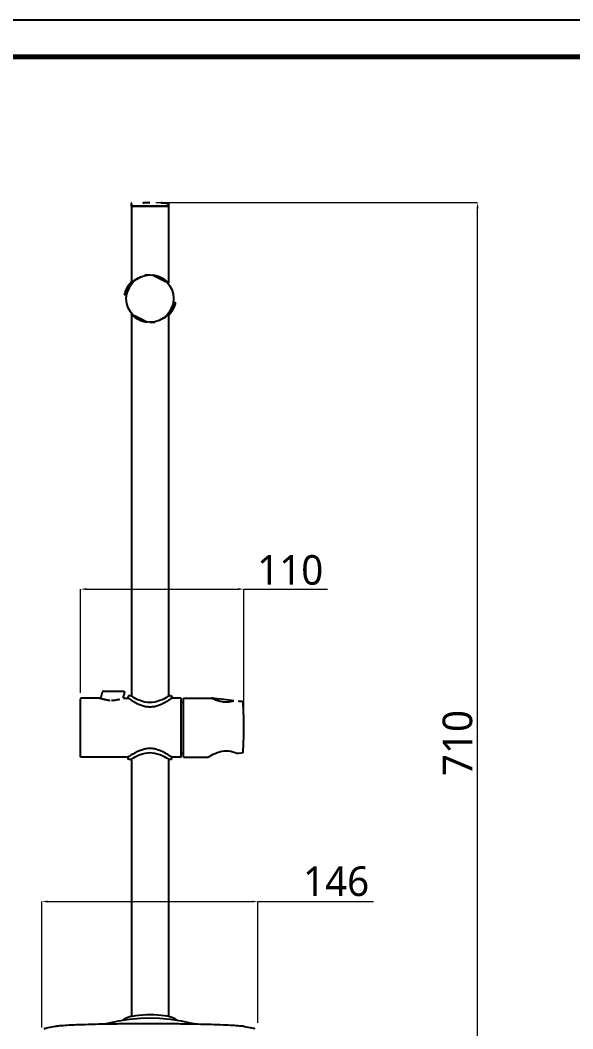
# Model space of a CAD drawing. Extents: x 16296675564 to 16296677022, y -37409617810 to -37409616742.
# Drawn here: x 16296676275 to 16296676649, y -37409617423 to -37409616742 of the extents above; entities that cross this region are included whole.
import ezdxf

# ---------------------------------------------------------------- set-up
doc = ezdxf.new("R2010")
doc.units = 0
doc.header["$LTSCALE"] = 10
doc.header["$MEASUREMENT"] = 0
doc.header["$PDMODE"] = 3
doc.header["$PDSIZE"] = -10
doc.layers.get('0').update_dxf_attribs({"linetype": 'CONTINUOUS'})
doc.layers.get('DEFPOINTS').update_dxf_attribs({"linetype": 'CONTINUOUS'})
for name, color, linetype in [('4100-BRACER_DXF_CONTINUOUS_LINE', 7, 'CONTINUOUS'), ('M50020-001_DXF_CONTINUOUS_LINE', 7, 'CONTINUOUS'), ('M50020-001_DXF_DIMENSION', 7, 'CONTINUOUS'), ('M50020-004_DXF_CONTINUOUS_LINE', 7, 'CONTINUOUS'), ('M50040-002_DXF_CONTINUOUS_LINE', 7, 'CONTINUOUS'), ('M50040-011_DXF_DIMENSION', 7, 'CONTINUOUS'), ('M50200-004_DXF_CONTINUOUS_LINE', 7, 'CONTINUOUS'), ('M50200-006_DXF_CONTINUOUS_LINE', 7, 'CONTINUOUS'), ('M51000-012_DXF_CONTINUOUS_LINE', 7, 'CONTINUOUS'), ('P4100-B-01_DXF_CONTINUOUS_LINE', 7, 'CONTINUOUS'), ('P4100-B-02_DXF_CONTINUOUS_LINE', 7, 'CONTINUOUS'), ('P4100-B-03_DXF_CONTINUOUS_LINE', 7, 'CONTINUOUS'), ('P4100-B-04_DXF_CONTINUOUS_LINE', 7, 'CONTINUOUS')]:
    doc.layers.add(name, color=color, linetype=linetype)
doc.styles.add('Daelim Dimension', font='')
doc.styles.get('Daelim Dimension').set_extended_font_data('NanumGothic')
doc.dimstyles.new('DEFAULT', dxfattribs={"dimscale": 2, "dimtxt": 2, "dimasz": 2, "dimexe": 0, "dimexo": 2, "dimgap": 1, "dimtad": 1, "dimdec": 1, "dimzin": 9, "dimdsep": 46, "dimtxsty": 'Daelim Dimension', "dimcen": 0.5, "dimclrd": 252, "dimclre": 252, "dimclrt": 3, "dimadec": 1, "dimazin": 0, "dimtfac": 1, "dimtdec": 1, "dimtix": 1, "dimtmove": 0, "dimatfit": 3, "dimfxl": 1, "dimtolj": 1, "dimtzin": 1, "dimlwd": 9, "dimlwe": 9, "dimarcsym": 0})

# ---------------------------------------------------------------- blocks, each defined once
blk = doc.blocks.new('*D1')
at = {"layer": 'DEFPOINTS', "color": 0, "linetype": 'Continuous', "transparency": 16777216}
for p in [(16296676289.698999, -37409617337.433563), (16296676435.751511, -37409617423.464073), (16296676289.698999, -37409617426.618187)]:
    blk.add_point(p, dxfattribs=at)
at = {"layer": 'M50040-011_DXF_DIMENSION', "color": 5, "linetype": 'Continuous', "lineweight": 9, "transparency": 16777216}
for p, q in [((16296676289.698999, -37409617422.618187), (16296676289.698999, -37409617337.433563)), ((16296676293.698999, -37409617337.433563), (16296676431.751511, -37409617337.433563)), ((16296676435.751511, -37409617419.464073), (16296676435.751511, -37409617337.433563)), ((16296676435.751511, -37409617337.433563), (16296676513.889721, -37409617337.433563))]:
    blk.add_line(p, q, dxfattribs=at)
at = {"layer": 'M50040-011_DXF_DIMENSION', "color": 5, "linetype": 'Continuous', "transparency": 16777216}
for points in [[(16296676293.698999, -37409617336.766899), (16296676293.698999, -37409617338.100227), (16296676289.698999, -37409617337.433563)], [(16296676431.751511, -37409617336.766899), (16296676431.751511, -37409617338.100227), (16296676435.751511, -37409617337.433563)]]:
    blk.add_solid(points, dxfattribs=at)
at = {"layer": 'M50040-011_DXF_DIMENSION', "color": 7, "linetype": 'Continuous', "transparency": 16777216, "insert": (16296676488.69945, -37409617313.659607), "char_height": 20, "attachment_point": 2, "style": 'Daelim Dimension'}
blk.add_mtext('\\A1;146', dxfattribs=at)
blk = doc.blocks.new('*D2')
at = {"layer": 'DEFPOINTS', "color": 0, "linetype": 'Continuous', "transparency": 16777216}
for p in [(16296676362.85592, -37409616864.94172), (16296676584.35256, -37409616864.94172), (16296676362.85592, -37409617574.74172)]:
    blk.add_point(p, dxfattribs=at)
at = {"layer": 'M50020-001_DXF_DIMENSION', "color": 5, "linetype": 'Continuous', "lineweight": 9, "transparency": 16777216}
for p, q in [((16296676366.85592, -37409616864.94172), (16296676584.35256, -37409616864.94172)), ((16296676584.35256, -37409617570.74172), (16296676584.35256, -37409616868.94172)), ((16296676366.85592, -37409617574.74172), (16296676584.35256, -37409617574.74172))]:
    blk.add_line(p, q, dxfattribs=at)
at = {"layer": 'M50020-001_DXF_DIMENSION', "color": 5, "linetype": 'Continuous', "transparency": 16777216}
for points in [[(16296676583.68589, -37409616868.94172), (16296676585.01922, -37409616868.94172), (16296676584.35256, -37409616864.94172)], [(16296676583.68589, -37409617570.74172), (16296676585.01922, -37409617570.74172), (16296676584.35256, -37409617574.74172)]]:
    blk.add_solid(points, dxfattribs=at)
at = {"layer": 'M50020-001_DXF_DIMENSION', "color": 7, "linetype": 'Continuous', "transparency": 16777216, "insert": (16296676560.72166, -37409617230.24762), "char_height": 20, "attachment_point": 2, "rotation": 90, "style": 'Daelim Dimension'}
blk.add_mtext('\\A1;710', dxfattribs=at)
blk = doc.blocks.new('*D3')
at = {"color": 5, "lineweight": 9, "ltscale": 0.5, "transparency": 16777216}
for p, q in [((16296676315.855749, -37409617196.341927), (16296676315.855749, -37409617126.191566)), ((16296676319.855749, -37409617126.191566), (16296676422.273991, -37409617126.191566)), ((16296676426.273991, -37409617209.563667), (16296676426.273991, -37409617126.191566)), ((16296676426.273991, -37409617126.191566), (16296676482.874399, -37409617126.191566))]:
    blk.add_line(p, q, dxfattribs=at)
at = {"color": 5, "ltscale": 0.5, "transparency": 16777216}
for points in [[(16296676319.855749, -37409617125.52491), (16296676319.855749, -37409617126.858238), (16296676315.855749, -37409617126.191566)], [(16296676422.273991, -37409617125.52491), (16296676422.273991, -37409617126.858238), (16296676426.273991, -37409617126.191566)]]:
    blk.add_solid(points, dxfattribs=at)
at = {"layer": 'DEFPOINTS', "color": 0, "ltscale": 0.5, "transparency": 16777216}
for p in [(16296676315.855749, -37409617126.191566), (16296676315.855749, -37409617200.341927), (16296676426.273991, -37409617213.563667)]:
    blk.add_point(p, dxfattribs=at)
at = {"color": 7, "ltscale": 0.5, "transparency": 16777216, "insert": (16296676457.68413, -37409617113.376122), "char_height": 20, "attachment_point": 5, "style": 'Daelim Dimension'}
blk.add_mtext('\\A1;110', dxfattribs=at)

msp = doc.modelspace()

# ---------------------------------------------------------------- linework, layer by layer
at = {"ltscale": 0.5}
msp.add_line((16296676344.96, -37409617199.84), (16296676348.06, -37409617199.84), dxfattribs=at)
msp.add_lwpolyline([(16296675564.21, -37409617810.08), (16296677022.45, -37409617810.08), (16296677022.45, -37409616741.6), (16296675564.21, -37409616741.6)], close=True, dxfattribs=at)
at = {"color": 5, "linetype": 'ByBlock', "lineweight": 200, "const_width": 3.36}
msp.add_lwpolyline([(16296675587.66, -37409617764.33), (16296676998.86, -37409617764.33), (16296676998.86, -37409616766.41), (16296675587.66, -37409616766.41)], close=True, dxfattribs=at)
at = {"layer": '4100-BRACER_DXF_CONTINUOUS_LINE', "color": 7, "linetype": 'Continuous'}
for p, q in [((16296676348.06, -37409617199.84), (16296676348.06, -37409617198.84)), ((16296676349.79, -37409617198.34), (16296676348.56, -37409617198.34)), ((16296676350.14, -37409617198.49), (16296676350.02, -37409617198.42)), ((16296676375.69, -37409617198.42), (16296676375.57, -37409617198.49)), ((16296676377.16, -37409617198.34), (16296676375.92, -37409617198.34)), ((16296676377.66, -37409617199.84), (16296676377.66, -37409617198.84)), ((16296676348.06, -37409617240.84), (16296676348.06, -37409617239.84)), ((16296676349.79, -37409617241.34), (16296676348.56, -37409617241.34)), ((16296676350.02, -37409617241.27), (16296676350.14, -37409617241.19)), ((16296676350.14, -37409617241.19), (16296676350.36, -37409617241.06)), ((16296676375.57, -37409617241.19), (16296676375.69, -37409617241.27)), ((16296676377.16, -37409617241.34), (16296676375.92, -37409617241.34)), ((16296676377.66, -37409617240.84), (16296676377.66, -37409617239.84))]:
    msp.add_line(p, q, dxfattribs=at)
for points in [[(16296676362.86, -37409617202.93), (16296676361.37, -37409617202.86), (16296676359.65, -37409617202.61), (16296676357.91, -37409617202.18), (16296676356.22, -37409617201.6), (16296676354.65, -37409617200.94), (16296676353.26, -37409617200.27), (16296676352.1, -37409617199.64), (16296676351.18, -37409617199.12), (16296676350.52, -37409617198.73), (16296676350.14, -37409617198.49)], [(16296676375.57, -37409617198.49), (16296676375.19, -37409617198.73), (16296676374.54, -37409617199.12), (16296676373.62, -37409617199.64), (16296676372.45, -37409617200.27), (16296676371.06, -37409617200.94), (16296676369.5, -37409617201.6), (16296676367.81, -37409617202.18), (16296676366.06, -37409617202.61), (16296676364.35, -37409617202.86), (16296676362.86, -37409617202.93)], [(16296676350.14, -37409617241.19), (16296676350.52, -37409617240.96), (16296676351.17, -37409617240.57), (16296676352.09, -37409617240.04), (16296676353.26, -37409617239.41), (16296676354.65, -37409617238.74), (16296676356.21, -37409617238.08), (16296676357.9, -37409617237.51), (16296676359.65, -37409617237.08), (16296676361.36, -37409617236.82), (16296676362.86, -37409617236.75)], [(16296676362.86, -37409617236.75), (16296676364.34, -37409617236.82), (16296676366.06, -37409617237.07), (16296676367.8, -37409617237.5), (16296676369.49, -37409617238.08), (16296676371.06, -37409617238.74), (16296676372.44, -37409617239.41), (16296676373.61, -37409617240.04), (16296676374.53, -37409617240.56), (16296676375.19, -37409617240.96), (16296676375.57, -37409617241.19)]]:
    msp.add_lwpolyline(points, dxfattribs=at)
for centre, start, end in [((16296676348.56, -37409617198.84), 90.00044, 179.99956), ((16296676349.76, -37409617198.84), 58.10068, 90), ((16296676375.96, -37409617198.84), 90, 121.89932), ((16296676377.16, -37409617198.84), 0.00044, 89.99956), ((16296676348.56, -37409617240.84), 180.00044, 269.99956), ((16296676349.76, -37409617240.84), 270, 301.89932), ((16296676375.96, -37409617240.84), 238.10068, 270), ((16296676377.16, -37409617240.84), 270.00044, 359.99956)]:
    msp.add_arc(centre, 0.5, start, end, dxfattribs=at)
for points in [[(16296676348.06, -37409617199.84), (16296676348.45, -37409617200.11), (16296676349.88, -37409617201.07), (16296676352.03, -37409617202.4), (16296676354.66, -37409617203.76), (16296676357.13, -37409617204.79), (16296676359.89, -37409617205.55), (16296676362.86, -37409617205.84), (16296676365.82, -37409617205.55), (16296676368.58, -37409617204.79), (16296676371.05, -37409617203.76), (16296676373.68, -37409617202.4), (16296676375.84, -37409617201.07), (16296676377.26, -37409617200.11), (16296676377.66, -37409617199.84)], [(16296676377.66, -37409617239.84), (16296676377.26, -37409617239.57), (16296676375.84, -37409617238.61), (16296676373.68, -37409617237.28), (16296676371.05, -37409617235.92), (16296676368.58, -37409617234.89), (16296676365.82, -37409617234.13), (16296676362.86, -37409617233.84), (16296676359.89, -37409617234.13), (16296676357.13, -37409617234.89), (16296676354.66, -37409617235.92), (16296676352.03, -37409617237.28), (16296676349.88, -37409617238.61), (16296676348.45, -37409617239.57), (16296676348.06, -37409617239.84)]]:
    msp.add_open_spline(points, degree=3, knots=[0, 0, 0, 0, 0.044242, 0.15963, 0.234917, 0.318226, 0.407417, 0.5, 0.592583, 0.681774, 0.765083, 0.84037, 0.955758, 1, 1, 1, 1], dxfattribs=at)
at = {"layer": 'M50020-001_DXF_CONTINUOUS_LINE', "color": 7, "linetype": 'Continuous'}
for p, q in [((16296676350.36, -37409616865.62), (16296676350.36, -37409616867.34)), ((16296676350.36, -37409616867.34), (16296676350.36, -37409616865.62)), ((16296676350.36, -37409616867.34), (16296676375.36, -37409616867.34)), ((16296676375.36, -37409616865.62), (16296676375.36, -37409616867.34)), ((16296676375.36, -37409616867.34), (16296676375.36, -37409616865.62))]:
    msp.add_line(p, q, dxfattribs=at)
for centre, radius, start, end in [((16296676350.66, -37409616865.62), 0.3, 93.54391, 180), ((16296676363, -37409617064.94), 200, 90.04109, 93.54391), ((16296676362.71, -37409617064.94), 200, 86.45609, 89.95891), ((16296676375.06, -37409616865.62), 0.3, 0, 86.45609)]:
    msp.add_arc(centre, radius, start, end, dxfattribs=at)
at = {"layer": 'M50020-004_DXF_CONTINUOUS_LINE', "color": 7, "linetype": 'Continuous'}
for centre, radius, start, end in [((16296676362.86, -37409616930.22), 16.5, 90.01661, 119.35249), ((16296676362.86, -37409616929.84), 17, 137.43473, 222.56527), ((16296676362.86, -37409616929.84), 17, 317.43473, 42.56527), ((16296676362.85, -37409616929.47), 16.5, 270.01661, 299.33644), ((16296676362.8, -37409616929.36), 16.61, 299.3063, 299.53982)]:
    msp.add_arc(centre, radius, start, end, dxfattribs=at)
for points, knots in [([(16296676375.37, -37409616919.39), (16296676375.3, -37409616919.33), (16296676375.14, -37409616919.15), (16296676374.85, -37409616918.85), (16296676374.47, -37409616918.47), (16296676373.8, -37409616917.84), (16296676372.77, -37409616916.99), (16296676371.29, -37409616915.99), (16296676369.52, -37409616915.07), (16296676367.48, -37409616914.33), (16296676365.23, -37409616913.83), (16296676363.66, -37409616913.72), (16296676362.86, -37409616913.72)], [0, 0, 0, 0, 0.019693, 0.049936, 0.088955, 0.135132, 0.244335, 0.371232, 0.512642, 0.666545, 0.830386, 1, 1, 1, 1]), ([(16296676350.26, -37409616919.46), (16296676350.26, -37409616919.45), (16296676350.27, -37409616919.43), (16296676350.28, -37409616919.4), (16296676350.31, -37409616919.36), (16296676350.34, -37409616919.32), (16296676350.35, -37409616919.3)], [0, 0, 0, 0, 0.100414, 0.301218, 0.601805, 1, 1, 1, 1]), ([(16296676350.36, -37409616919.38), (16296676350.34, -37409616919.39), (16296676350.31, -37409616919.42), (16296676350.29, -37409616919.44), (16296676350.26, -37409616919.47), (16296676350.26, -37409616919.46)], [0, 0, 0, 0, 0.467604, 0.789697, 1, 1, 1, 1]), ([(16296676354.77, -37409616915.83), (16296676354.21, -37409616916.15), (16296676353.2, -37409616916.8), (16296676352.08, -37409616917.69), (16296676351.35, -37409616918.36), (16296676350.93, -37409616918.78), (16296676350.61, -37409616919.11), (16296676350.43, -37409616919.3), (16296676350.36, -37409616919.38)], [0, 0, 0, 0, 0.338978, 0.631783, 0.756344, 0.862263, 0.945151, 1, 1, 1, 1]), ([(16296676375.46, -37409616919.46), (16296676375.46, -37409616919.46), (16296676375.42, -37409616919.44), (16296676375.41, -37409616919.42), (16296676375.38, -37409616919.4), (16296676375.37, -37409616919.39)], [0, 0, 0, 0, 0.207634, 0.530188, 1, 1, 1, 1]), ([(16296676350.26, -37409616940.23), (16296676350.26, -37409616940.22), (16296676350.29, -37409616940.25), (16296676350.31, -37409616940.27), (16296676350.34, -37409616940.29), (16296676350.36, -37409616940.31)], [0, 0, 0, 0, 0.210308, 0.532404, 1, 1, 1, 1]), ([(16296676350.35, -37409616940.38), (16296676350.34, -37409616940.36), (16296676350.31, -37409616940.33), (16296676350.28, -37409616940.28), (16296676350.27, -37409616940.25), (16296676350.26, -37409616940.23), (16296676350.26, -37409616940.23)], [0, 0, 0, 0, 0.398187, 0.698767, 0.899571, 1, 1, 1, 1]), ([(16296676350.36, -37409616940.31), (16296676350.42, -37409616940.38), (16296676350.59, -37409616940.55), (16296676350.89, -37409616940.86), (16296676351.28, -37409616941.25), (16296676351.95, -37409616941.88), (16296676352.98, -37409616942.72), (16296676354.46, -37409616943.71), (16296676356.23, -37409616944.62), (16296676358.26, -37409616945.37), (16296676360.5, -37409616945.85), (16296676362.06, -37409616945.97), (16296676362.86, -37409616945.97)], [0, 0, 0, 0, 0.020677, 0.051621, 0.091102, 0.137553, 0.246913, 0.373643, 0.514674, 0.668027, 0.831173, 1, 1, 1, 1]), ([(16296676371, -37409616943.82), (16296676371.55, -37409616943.5), (16296676372.56, -37409616942.85), (16296676373.67, -37409616941.95), (16296676374.4, -37409616941.28), (16296676374.81, -37409616940.87), (16296676375.13, -37409616940.55), (16296676375.3, -37409616940.36), (16296676375.37, -37409616940.29)], [0, 0, 0, 0, 0.341554, 0.63581, 0.760441, 0.86583, 0.947394, 1, 1, 1, 1]), ([(16296676375.37, -37409616940.29), (16296676375.38, -37409616940.28), (16296676375.41, -37409616940.26), (16296676375.42, -37409616940.24), (16296676375.46, -37409616940.22), (16296676375.46, -37409616940.23)], [0, 0, 0, 0, 0.469838, 0.792399, 1, 1, 1, 1])]:
    msp.add_open_spline(points, degree=3, knots=knots, dxfattribs=at)
at = {"layer": 'M50040-002_DXF_CONTINUOUS_LINE', "color": 7, "linetype": 'Continuous'}
msp.add_circle((16296676362.86, -37409616929.84), 16, dxfattribs=at)
at = {"layer": 'M50200-004_DXF_CONTINUOUS_LINE', "color": 7, "linetype": 'Continuous'}
for p, q in [((16296676293.88, -37409617422.82), (16296676292.73, -37409617423.04)), ((16296676298.67, -37409617421.93), (16296676293.88, -37409617422.82)), ((16296676426.73, -37409617421.94), (16296676432.67, -37409617423.05))]:
    msp.add_line(p, q, dxfattribs=at)
for points in [[(16296676362.79, -37409617416.19), (16296676356.36, -37409617416.41), (16296676349.04, -37409617417.13), (16296676341.52, -37409617418.3), (16296676334.12, -37409617419.77), (16296676331.69, -37409617420.34)], [(16296676393.98, -37409617420.35), (16296676391.48, -37409617419.76), (16296676384.07, -37409617418.3), (16296676376.55, -37409617417.13), (16296676369.22, -37409617416.41), (16296676362.79, -37409617416.19)]]:
    msp.add_lwpolyline(points, dxfattribs=at)
for points, knots in [([(16296676291.36, -37409617423.45), (16296676291.56, -37409617423.34), (16296676292.01, -37409617423.18), (16296676292.48, -37409617423.09), (16296676292.73, -37409617423.04)], [0, 0, 0, 0, 0.463537, 1, 1, 1, 1]), ([(16296676426.73, -37409617421.94), (16296676426.29, -37409617421.86), (16296676425.26, -37409617421.71), (16296676422.61, -37409617421.44), (16296676418.23, -37409617421.14), (16296676411.77, -37409617420.83), (16296676403.85, -37409617420.57), (16296676394.69, -37409617420.35), (16296676384.57, -37409617420.19), (16296676373.8, -37409617420.09), (16296676362.7, -37409617420.05), (16296676351.59, -37409617420.08), (16296676340.82, -37409617420.18), (16296676330.71, -37409617420.34), (16296676321.55, -37409617420.56), (16296676313.63, -37409617420.82), (16296676307.17, -37409617421.13), (16296676302.79, -37409617421.42), (16296676300.14, -37409617421.7), (16296676299.11, -37409617421.84), (16296676298.67, -37409617421.93)], [0, 0, 0, 0, 0.010448, 0.024304, 0.062292, 0.113233, 0.175703, 0.247874, 0.327601, 0.412491, 0.500002, 0.587514, 0.672403, 0.75213, 0.824302, 0.886771, 0.937711, 0.975698, 0.989553, 1, 1, 1, 1]), ([(16296676432.67, -37409617423.05), (16296676432.92, -37409617423.1), (16296676433.38, -37409617423.2), (16296676433.84, -37409617423.36), (16296676434.03, -37409617423.47)], [0, 0, 0, 0, 0.536468, 1, 1, 1, 1])]:
    msp.add_open_spline(points, degree=3, knots=knots, dxfattribs=at)
at = {"layer": 'M50200-006_DXF_CONTINUOUS_LINE', "color": 7, "linetype": 'Continuous'}
for points in [[(16296676362.8, -37409617414), (16296676360.47, -37409617414.03), (16296676357.93, -37409617414.15), (16296676355.4, -37409617414.36), (16296676353.01, -37409617414.66), (16296676350.87, -37409617415.03), (16296676349.04, -37409617415.45), (16296676347.54, -37409617415.91), (16296676346.33, -37409617416.4), (16296676345.36, -37409617416.93), (16296676344.58, -37409617417.54), (16296676344.3, -37409617417.87)], [(16296676381.41, -37409617417.89), (16296676381.29, -37409617417.72), (16296676380.63, -37409617417.15), (16296676379.82, -37409617416.65), (16296676378.84, -37409617416.19), (16296676377.64, -37409617415.75), (16296676376.2, -37409617415.35), (16296676374.5, -37409617414.98), (16296676372.54, -37409617414.65), (16296676370.34, -37409617414.37), (16296676367.93, -37409617414.17), (16296676365.36, -37409617414.04), (16296676362.8, -37409617414)]]:
    msp.add_lwpolyline(points, dxfattribs=at)
at = {"layer": 'M51000-012_DXF_CONTINUOUS_LINE', "color": 7, "linetype": 'Continuous'}
for p, q in [((16296676350.36, -37409616867.34), (16296676350.36, -37409616919.46)), ((16296676375.36, -37409616867.34), (16296676350.36, -37409616867.34)), ((16296676375.36, -37409616867.34), (16296676375.36, -37409616919.46)), ((16296676350.36, -37409616940.23), (16296676350.36, -37409617198.62)), ((16296676375.36, -37409616940.23), (16296676375.36, -37409617198.62)), ((16296676350.36, -37409617241.06), (16296676350.36, -37409617415.03)), ((16296676375.36, -37409617241.06), (16296676375.36, -37409617415.09))]:
    msp.add_line(p, q, dxfattribs=at)
at = {"layer": 'P4100-B-01_DXF_CONTINUOUS_LINE', "color": 7, "linetype": 'Continuous'}
for p, q in [((16296676383.86, -37409617202.54), (16296676384.86, -37409617202.54)), ((16296676383.86, -37409617237.14), (16296676384.86, -37409617237.14))]:
    msp.add_line(p, q, dxfattribs=at)
for centre, start, end in [((16296676384.86, -37409617203.54), 53.00604, 90), ((16296676384.86, -37409617236.14), 270, 306.99396)]:
    msp.add_arc(centre, 1, start, end, dxfattribs=at)
at = {"layer": 'P4100-B-02_DXF_CONTINUOUS_LINE', "color": 7, "linetype": 'Continuous'}
for p, q in [((16296676315.86, -37409617239.34), (16296676315.86, -37409617200.34)), ((16296676328.76, -37409617199.84), (16296676316.36, -37409617199.84)), ((16296676383.86, -37409617199.84), (16296676377.66, -37409617199.84)), ((16296676383.86, -37409617239.84), (16296676383.86, -37409617199.84)), ((16296676348.06, -37409617239.84), (16296676316.36, -37409617239.84)), ((16296676383.86, -37409617239.84), (16296676377.66, -37409617239.84))]:
    msp.add_line(p, q, dxfattribs=at)
for centre, start, end in [((16296676316.36, -37409617200.34), 90, 180), ((16296676316.36, -37409617239.34), 180, 270)]:
    msp.add_arc(centre, 0.5, start, end, dxfattribs=at)
for points, knots in [([(16296676328.76, -37409617199.84), (16296676328.76, -37409617199.84), (16296676328.77, -37409617199.85), (16296676328.78, -37409617199.85), (16296676328.81, -37409617199.86), (16296676328.85, -37409617199.88), (16296676328.92, -37409617199.91), (16296676329.01, -37409617199.94), (16296676329.16, -37409617200), (16296676329.4, -37409617200.1), (16296676329.74, -37409617200.22), (16296676330.15, -37409617200.37), (16296676330.62, -37409617200.52), (16296676331.15, -37409617200.69), (16296676331.73, -37409617200.85), (16296676332.59, -37409617201.07), (16296676333.77, -37409617201.32), (16296676335.28, -37409617201.51), (16296676336.32, -37409617201.56), (16296676336.86, -37409617201.56)], [0, 0, 0, 0, 0.001296, 0.002911, 0.005167, 0.011591, 0.020545, 0.031989, 0.045862, 0.080654, 0.124361, 0.176337, 0.235905, 0.302378, 0.375081, 0.453349, 0.623869, 0.808253, 1, 1, 1, 1]), ([(16296676336.86, -37409617201.56), (16296676337.55, -37409617201.56), (16296676338.94, -37409617201.48), (16296676341.68, -37409617201.01), (16296676343.67, -37409617200.36), (16296676344.96, -37409617199.84)], [0, 0, 0, 0, 0.2501, 0.500207, 1, 1, 1, 1])]:
    msp.add_open_spline(points, degree=3, knots=knots, dxfattribs=at)
at = {"layer": 'P4100-B-03_DXF_CONTINUOUS_LINE', "color": 7, "linetype": 'Continuous'}
for p, q in [((16296676329.53, -37409617200.14), (16296676330.66, -37409617195.62)), ((16296676331.14, -37409617195.24), (16296676345.11, -37409617195.24)), ((16296676345.59, -37409617195.86), (16296676344.56, -37409617200))]:
    msp.add_line(p, q, dxfattribs=at)
for centre, start, end in [((16296676331.14, -37409617195.74), 90, 166.00146), ((16296676345.11, -37409617195.74), 346.00146, 90)]:
    msp.add_arc(centre, 0.5, start, end, dxfattribs=at)
at = {"layer": 'P4100-B-04_DXF_CONTINUOUS_LINE', "color": 7, "linetype": 'Continuous'}
for p, q in [((16296676385.46, -37409617199.84), (16296676404.7, -37409617199.84)), ((16296676385.46, -37409617239.84), (16296676385.46, -37409617199.84)), ((16296676426.27, -37409617213.57), (16296676425.98, -37409617203.19)), ((16296676426.29, -37409617225.2), (16296676426.27, -37409617213.56)), ((16296676425.98, -37409617236.49), (16296676426.29, -37409617225.19)), ((16296676411.45, -37409617235.73), (16296676412.97, -37409617235.5)), ((16296676412.96, -37409617235.51), (16296676414.44, -37409617235.44)), ((16296676385.46, -37409617239.84), (16296676402, -37409617239.84)), ((16296676402.53, -37409617239.69), (16296676402.64, -37409617239.62)), ((16296676402.64, -37409617239.62), (16296676402.98, -37409617239.41)), ((16296676402.98, -37409617239.41), (16296676403.61, -37409617239.03)), ((16296676403.61, -37409617239.03), (16296676404.51, -37409617238.5)), ((16296676404.5, -37409617238.5), (16296676405.64, -37409617237.89)), ((16296676405.64, -37409617237.89), (16296676406.96, -37409617237.24)), ((16296676406.96, -37409617237.24), (16296676408.4, -37409617236.63)), ((16296676408.4, -37409617236.64), (16296676409.92, -37409617236.12)), ((16296676409.91, -37409617236.12), (16296676411.46, -37409617235.73)), ((16296676421.67, -37409617237.21), (16296676421.7, -37409617237.21)), ((16296676421.7, -37409617237.21), (16296676422.94, -37409617237.08)), ((16296676422.93, -37409617237.08), (16296676424.49, -37409617236.91)), ((16296676424.49, -37409617236.91), (16296676425.85, -37409617236.76)), ((16296676425.98, -37409617236.49), (16296676425.98, -37409617236.46))]:
    msp.add_line(p, q, dxfattribs=at)
for points in [[(16296676414.44, -37409617235.44), (16296676415.93, -37409617235.52), (16296676417.44, -37409617235.77), (16296676418.96, -37409617236.17), (16296676420.45, -37409617236.69)], [(16296676415.93, -37409617235.52), (16296676417.44, -37409617235.77), (16296676418.95, -37409617236.16), (16296676420.45, -37409617236.69), (16296676421.67, -37409617237.21)]]:
    msp.add_lwpolyline(points, dxfattribs=at)
for centre, radius, start, end in [((16296676381.92, -37409617672.93), 472.81, 84.75978, 85.43939), ((16296676402, -37409617238.84), 1, 270, 302.38288), ((16296676423.98, -37409617236.41), 2, 351.64435, 357.67075)]:
    msp.add_arc(centre, radius, start, end, dxfattribs=at)
for points, knots in [([(16296676419.52, -37409617201.62), (16296676418.75, -37409617201.84), (16296676417.14, -37409617202.22), (16296676414.61, -37409617202.45), (16296676412.46, -37409617202.32), (16296676410.81, -37409617202.03), (16296676409.65, -37409617201.76), (16296676408.59, -37409617201.45), (16296676407.64, -37409617201.12), (16296676406.92, -37409617200.84), (16296676406.4, -37409617200.62), (16296676406.06, -37409617200.47), (16296676405.75, -37409617200.34), (16296676405.48, -37409617200.22), (16296676405.25, -37409617200.11), (16296676405.06, -37409617200.02), (16296676404.93, -37409617199.95), (16296676404.84, -37409617199.91), (16296676404.79, -37409617199.89), (16296676404.75, -37409617199.87), (16296676404.73, -37409617199.85), (16296676404.71, -37409617199.85), (16296676404.7, -37409617199.84), (16296676404.7, -37409617199.84)], [0, 0, 0, 0, 0.155914, 0.324729, 0.494795, 0.576495, 0.654166, 0.726699, 0.793061, 0.8522, 0.878714, 0.902995, 0.924894, 0.94426, 0.960948, 0.974818, 0.98575, 0.990081, 0.993639, 0.996415, 0.998403, 0.9996, 1, 1, 1, 1]), ([(16296676425.48, -37409617202.18), (16296676425.45, -37409617202.17), (16296676425.33, -37409617202.13), (16296676425.2, -37409617202.11), (16296676425.1, -37409617202.1)], [0, 0, 0, 0, 0.235907, 1, 1, 1, 1]), ([(16296676425.98, -37409617203.19), (16296676425.97, -37409617203.09), (16296676425.95, -37409617202.89), (16296676425.85, -37409617202.52), (16296676425.66, -37409617202.24), (16296676425.48, -37409617202.18)], [0, 0, 0, 0, 0.253905, 0.505552, 1, 1, 1, 1]), ([(16296676421.73, -37409617237.21), (16296676421.75, -37409617237.2), (16296676421.8, -37409617237.15), (16296676421.83, -37409617237.09), (16296676421.85, -37409617237.05)], [0, 0, 0, 0, 0.405301, 1, 1, 1, 1]), ([(16296676425.85, -37409617236.76), (16296676425.79, -37409617236.77), (16296676425.66, -37409617236.74), (16296676425.54, -37409617236.68), (16296676425.48, -37409617236.64)], [0, 0, 0, 0, 0.441489, 1, 1, 1, 1]), ([(16296676425.96, -37409617236.7), (16296676425.95, -37409617236.72), (16296676425.91, -37409617236.75), (16296676425.87, -37409617236.76), (16296676425.85, -37409617236.76)], [0, 0, 0, 0, 0.473554, 1, 1, 1, 1])]:
    msp.add_open_spline(points, degree=3, knots=knots, dxfattribs=at)
msp.add_open_spline([(16296676421.7, -37409617237.21), (16296676421.71, -37409617237.21), (16296676421.72, -37409617237.21), (16296676421.73, -37409617237.21)], degree=3, dxfattribs=at)

# ---------------------------------------------------------------- dimensions: what is measured, and where the dimension line sits
at = {"ltscale": 0.5}
dim = msp.add_linear_dim(base=(16296676315.86, -37409617126.19), p1=(16296676426.27, -37409617213.56), p2=(16296676315.86, -37409617200.34), dimstyle='DEFAULT', override={"dimtxt": 10, "dimdec": 0, "dimclrd": 5, "dimclre": 5, "dimclrt": 7}, dxfattribs=at)
dim.commit()
dim.dimension.update_dxf_attribs({"geometry": '*D3', "text_midpoint": (16296676457.68, -37409617126.19), "dimtype": 160})
at = {"layer": 'M50020-001_DXF_DIMENSION', "color": 2, "linetype": 'Continuous'}
dim = msp.add_linear_dim(base=(16296676584.35, -37409616864.94), p1=(16296676362.86, -37409617574.74), p2=(16296676362.86, -37409616864.94), angle=90, dimstyle='DEFAULT', override={"dimtxt": 10, "dimdec": 0, "dimclrd": 5, "dimclre": 5, "dimclrt": 7}, dxfattribs=at)
dim.commit()
dim.dimension.update_dxf_attribs({"geometry": '*D2', "text_midpoint": (16296676584.35, -37409617230.25), "dimtype": 160})
at = {"layer": 'M50040-011_DXF_DIMENSION', "color": 2, "linetype": 'Continuous'}
dim = msp.add_linear_dim(base=(16296676289.7, -37409617337.43), p1=(16296676435.75, -37409617423.46), p2=(16296676289.7, -37409617426.62), angle=180, dimstyle='DEFAULT', override={"dimtxt": 10, "dimdec": 0, "dimclrd": 5, "dimclre": 5, "dimclrt": 7}, dxfattribs=at)
dim.commit()
dim.dimension.update_dxf_attribs({"geometry": '*D1', "text_midpoint": (16296676488.7, -37409617337.43), "dimtype": 160})

doc.saveas('drawing.dxf')
